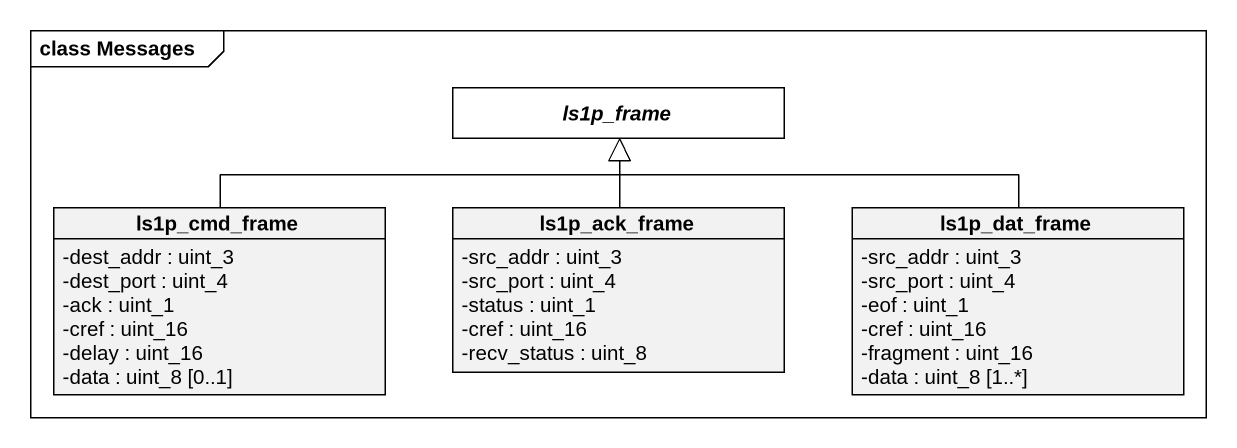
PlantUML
@startuml
mainframe class Messages
hide circle
hide empty members
skinparam classAttributeIconSize 0
abstract class ls1p_frame #FFFFFF
class ls1p_cmd_frame {
  -dest_addr : uint_3
  -dest_port : uint_4
  -ack : uint_1
  -cref : uint_16
  -delay : uint_16
  -data : uint_8 [0..1]
}
class ls1p_ack_frame {
  -src_addr : uint_3
  -src_port : uint_4
  -status : uint_1
  -cref : uint_16
  -recv_status : uint_8
}
class ls1p_dat_frame {
  -src_addr : uint_3
  -src_port : uint_4
  -eof : uint_1
  -cref : uint_16
  -fragment : uint_16
  -data : uint_8 [1..*]
}
ls1p_cmd_frame -right-|> ls1p_frame
ls1p_ack_frame -up-|> ls1p_frame
ls1p_dat_frame -left-|> ls1p_frame
@enduml
